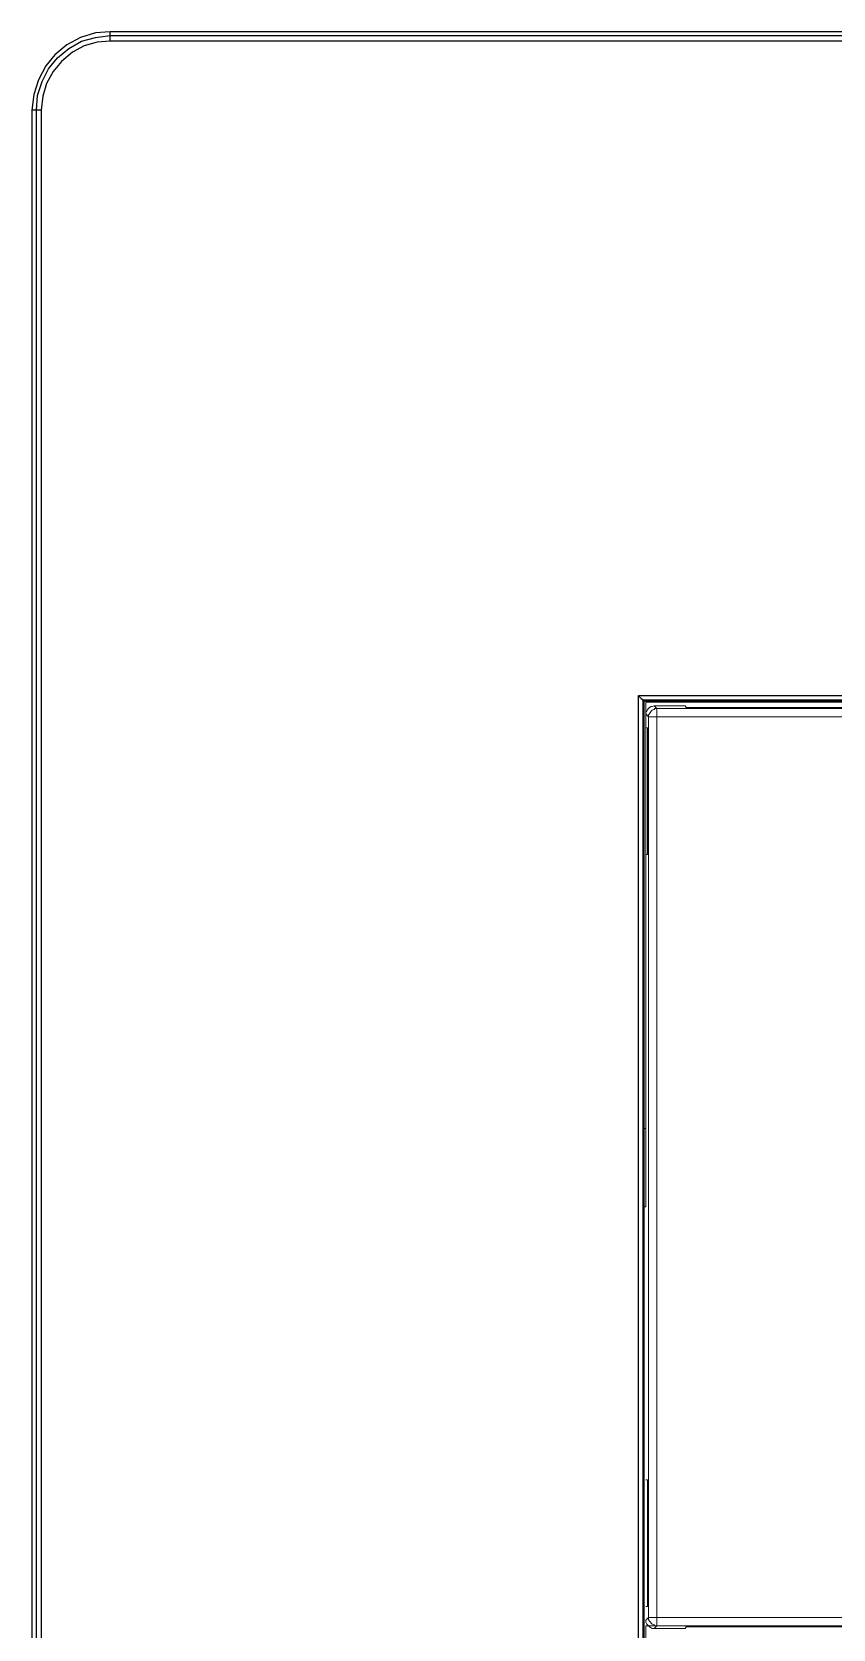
# Model space of a CAD drawing. Header units: centimetres. Extents: x -8.4 to 4.5, y -8.6 to 8.
# Drawn here: x -8.36 to -5.28, y 1.87 to 8 of the extents above; entities that cross this region are included whole.
import ezdxf

# ---------------------------------------------------------------- set-up
doc = ezdxf.new("R2010")
doc.units = ezdxf.units.CM
doc.header["$MEASUREMENT"] = 0
doc.layers.add('Layer 1', color=7, linetype='Continuous')

msp = doc.modelspace()

# ---------------------------------------------------------------- linework, layer by layer
at = {"layer": 'Layer 1', "lineweight": 25}
for points, knots in [([(-8.05745, 8.001), (-8.05745, 8.001), (-8.11389, 7.99747), (-8.11389, 7.99747), (-8.11389, 7.99747), (-8.11389, 7.99747), (-8.17034, 7.97983), (-8.17034, 7.97983), (-8.17034, 7.97983), (-8.17034, 7.97983), (-8.22325, 7.95161), (-8.22325, 7.95161), (-8.22325, 7.95161), (-8.22325, 7.95161), (-8.26912, 7.9128), (-8.26912, 7.9128), (-8.26912, 7.9128), (-8.26912, 7.9128), (-8.30439, 7.87047), (-8.30439, 7.87047), (-8.30439, 7.87047), (-8.30439, 7.87047), (-8.33262, 7.81755), (-8.33262, 7.81755), (-8.33262, 7.81755), (-8.33262, 7.81755), (-8.35025, 7.76111), (-8.35025, 7.76111), (-8.35025, 7.76111), (-8.35025, 7.76111), (-8.35731, 7.70113), (-8.35731, 7.70113)], [0, 0, 0, 0, 0.1111111, 0.1111111, 0.1111111, 0.1111111, 0.2222222, 0.2222222, 0.2222222, 0.2222222, 0.3333333, 0.3333333, 0.3333333, 0.3333333, 0.4444444, 0.4444444, 0.4444444, 0.4444444, 0.5555556, 0.5555556, 0.5555556, 0.5555556, 0.6666667, 0.6666667, 0.6666667, 0.6666667, 0.7777778, 0.7777778, 0.7777778, 0.7777778, 1, 1, 1, 1]), ([(-8.33967, 7.70113), (-8.33967, 7.70113), (-8.33614, 7.75758), (-8.33614, 7.75758), (-8.33614, 7.75758), (-8.33614, 7.75758), (-8.3185, 7.8105), (-8.3185, 7.8105), (-8.3185, 7.8105), (-8.3185, 7.8105), (-8.29381, 7.85988), (-8.29381, 7.85988), (-8.29381, 7.85988), (-8.29381, 7.85988), (-8.25853, 7.90222), (-8.25853, 7.90222), (-8.25853, 7.90222), (-8.25853, 7.90222), (-8.2162, 7.9375), (-8.2162, 7.9375), (-8.2162, 7.9375), (-8.2162, 7.9375), (-8.16681, 7.96572), (-8.16681, 7.96572), (-8.16681, 7.96572), (-8.16681, 7.96572), (-8.11389, 7.97983), (-8.11389, 7.97983), (-8.11389, 7.97983), (-8.11389, 7.97983), (-8.05745, 7.98688), (-8.05745, 7.98688)], [0, 0, 0, 0, 0.1111111, 0.1111111, 0.1111111, 0.1111111, 0.2222222, 0.2222222, 0.2222222, 0.2222222, 0.3333333, 0.3333333, 0.3333333, 0.3333333, 0.4444444, 0.4444444, 0.4444444, 0.4444444, 0.5555556, 0.5555556, 0.5555556, 0.5555556, 0.6666667, 0.6666667, 0.6666667, 0.6666667, 0.7777778, 0.7777778, 0.7777778, 0.7777778, 1, 1, 1, 1]), ([(-8.05745, 7.96572), (-8.05745, 7.96572), (-8.05745, 7.96925), (-8.05745, 7.96925), (-8.05745, 7.96925), (-8.05745, 7.96925), (-8.05745, 7.9763), (-8.05745, 7.9763), (-8.05745, 7.9763), (-8.05745, 7.9763), (-8.05745, 7.97983), (-8.05745, 7.97983), (-8.05745, 7.97983), (-8.05745, 7.97983), (-8.05745, 7.98336), (-8.05745, 7.98336), (-8.05745, 7.98336), (-8.05745, 7.98336), (-8.05745, 7.98688), (-8.05745, 7.98688)], [0, 0, 0, 0, 0.1666667, 0.1666667, 0.1666667, 0.1666667, 0.3333333, 0.3333333, 0.3333333, 0.3333333, 0.5, 0.5, 0.5, 0.5, 0.6666667, 0.6666667, 0.6666667, 0.6666667, 1, 1, 1, 1]), ([(-8.05745, 7.96572), (-8.05745, 7.96572), (-8.10684, 7.96219), (-8.10684, 7.96219), (-8.10684, 7.96219), (-8.10684, 7.96219), (-8.15623, 7.94808), (-8.15623, 7.94808), (-8.15623, 7.94808), (-8.15623, 7.94808), (-8.20209, 7.92338), (-8.20209, 7.92338), (-8.20209, 7.92338), (-8.20209, 7.92338), (-8.24442, 7.88811), (-8.24442, 7.88811), (-8.24442, 7.88811), (-8.24442, 7.88811), (-8.27617, 7.8493), (-8.27617, 7.8493), (-8.27617, 7.8493), (-8.27617, 7.8493), (-8.30087, 7.80344), (-8.30087, 7.80344), (-8.30087, 7.80344), (-8.30087, 7.80344), (-8.31498, 7.75405), (-8.31498, 7.75405), (-8.31498, 7.75405), (-8.31498, 7.75405), (-8.32203, 7.70113), (-8.32203, 7.70113)], [0, 0, 0, 0, 0.1111111, 0.1111111, 0.1111111, 0.1111111, 0.2222222, 0.2222222, 0.2222222, 0.2222222, 0.3333333, 0.3333333, 0.3333333, 0.3333333, 0.4444444, 0.4444444, 0.4444444, 0.4444444, 0.5555556, 0.5555556, 0.5555556, 0.5555556, 0.6666667, 0.6666667, 0.6666667, 0.6666667, 0.7777778, 0.7777778, 0.7777778, 0.7777778, 1, 1, 1, 1]), ([(-8.32203, 7.70113), (-8.32203, 7.70113), (-8.32556, 7.70113), (-8.32556, 7.70113), (-8.32556, 7.70113), (-8.32556, 7.70113), (-8.32909, 7.70113), (-8.32909, 7.70113), (-8.32909, 7.70113), (-8.32909, 7.70113), (-8.33262, 7.70113), (-8.33262, 7.70113), (-8.33262, 7.70113), (-8.33262, 7.70113), (-8.33614, 7.70113), (-8.33614, 7.70113), (-8.33614, 7.70113), (-8.33614, 7.70113), (-8.33967, 7.70113), (-8.33967, 7.70113)], [0, 0, 0, 0, 0.1666667, 0.1666667, 0.1666667, 0.1666667, 0.3333333, 0.3333333, 0.3333333, 0.3333333, 0.5, 0.5, 0.5, 0.5, 0.6666667, 0.6666667, 0.6666667, 0.6666667, 1, 1, 1, 1]), ([(-6.02898, 5.45394), (-6.02898, 5.45394), (-6.02545, 5.45041), (-6.02545, 5.45041), (-6.02545, 5.45041), (-6.02545, 5.45041), (-6.02192, 5.44688), (-6.02192, 5.44688), (-6.02192, 5.44688), (-6.02192, 5.44688), (-6.01839, 5.44336), (-6.01839, 5.44336), (-6.01839, 5.44336), (-6.01839, 5.44336), (-6.01487, 5.43983), (-6.01487, 5.43983), (-6.01487, 5.43983), (-6.01487, 5.43983), (-6.01134, 5.4363), (-6.01134, 5.4363)], [0, 0, 0, 0, 0.1666667, 0.1666667, 0.1666667, 0.1666667, 0.3333333, 0.3333333, 0.3333333, 0.3333333, 0.5, 0.5, 0.5, 0.5, 0.6666667, 0.6666667, 0.6666667, 0.6666667, 1, 1, 1, 1])]:
    msp.add_open_spline(points, degree=3, knots=knots, dxfattribs=at)
for points in [[(-0.13759, 8.001), (-0.13759, 8.001), (-8.05745, 8.001), (-8.05745, 8.001)], [(-8.05745, 7.98688), (-8.05745, 7.98688), (-8.05745, 8.001), (-8.05745, 8.001)], [(-8.05745, 7.98688), (-8.05745, 7.98688), (-0.13759, 7.98688), (-0.13759, 7.98688)], [(-0.13759, 7.96572), (-0.13759, 7.96572), (-8.05745, 7.96572), (-8.05745, 7.96572)], [(-8.35731, 7.70113), (-8.35731, 7.70113), (-8.35731, -3.937), (-8.35731, -3.937)], [(-8.33967, 7.70113), (-8.33967, 7.70113), (-8.35731, 7.70113), (-8.35731, 7.70113)], [(-8.33967, -3.937), (-8.33967, -3.937), (-8.33967, 7.70113), (-8.33967, 7.70113)], [(-8.32203, 7.70113), (-8.32203, 7.70113), (-8.32203, -3.937), (-8.32203, -3.937)], [(-6.02898, 5.45394), (-6.02898, 5.45394), (-2.16253, 5.45394), (-2.16253, 5.45394)], [(-6.02898, -1.68981), (-6.02898, -1.68981), (-6.02898, 5.45394), (-6.02898, 5.45394)], [(-6.01134, 5.4363), (-6.01134, 5.4363), (-6.01134, -1.67217), (-6.01134, -1.67217)], [(-2.1837, 5.4363), (-2.1837, 5.4363), (-6.01134, 5.4363), (-6.01134, 5.4363)], [(-6.00781, 5.43277), (-6.00781, 5.43277), (-6.01134, 5.4363), (-6.01134, 5.4363)], [(-6.00781, 5.43277), (-6.00781, 5.43277), (-6.00781, -1.66864), (-6.00781, -1.66864)], [(-2.18723, 5.43277), (-2.18723, 5.43277), (-6.00781, 5.43277), (-6.00781, 5.43277)]]:
    msp.add_open_spline(points, degree=3, dxfattribs=at)
at = {"layer": 'Layer 1', "color": 250, "lineweight": 20}
for points in [[(-4.24038, 5.42924), (-4.24038, 5.42924), (-6.00074, 5.42924), (-6.00074, 5.42924)], [(-6.00074, 5.42924), (-6.00074, 5.42924), (-6.00074, 3.79235), (-6.00074, 3.79235)], [(-5.96899, 5.41513), (-5.96899, 5.41513), (-5.95841, 5.40455), (-5.95841, 5.40455)], [(-5.84905, 5.41513), (-5.84905, 5.41513), (-5.96899, 5.41513), (-5.96899, 5.41513)], [(-5.95841, 5.40455), (-5.95841, 5.40455), (-2.21896, 5.40455), (-2.21896, 5.40455)], [(-5.84552, 5.40808), (-5.84552, 5.40808), (-5.84905, 5.41513), (-5.84905, 5.41513)], [(-5.84552, 5.40808), (-5.84552, 5.40808), (-2.33538, 5.40808), (-2.33538, 5.40808)], [(-5.99016, 5.3728), (-5.99016, 5.3728), (-6.00074, 5.38338), (-6.00074, 5.38338)], [(-5.99016, 1.91558), (-5.99016, 1.91558), (-5.99016, 5.3728), (-5.99016, 5.3728)], [(-5.95841, 5.3728), (-5.95841, 5.3728), (-5.95841, 1.91558), (-5.95841, 1.91558)], [(-2.21896, 5.3728), (-2.21896, 5.3728), (-5.95841, 5.3728), (-5.95841, 5.3728)], [(-6.00074, 5.33047), (-6.00074, 5.33047), (-5.99368, 5.33047), (-5.99368, 5.33047)], [(-5.99368, 5.33047), (-5.99368, 5.33047), (-5.99368, 4.84363), (-5.99368, 4.84363)], [(-5.99368, 4.84363), (-5.99368, 4.84363), (-6.00074, 4.84363), (-6.00074, 4.84363)], [(-6.00074, 3.79235), (-6.00074, 3.79235), (-6.00781, 3.79235), (-6.00781, 3.79235)], [(-6.00074, 3.79235), (-6.00074, 3.79235), (-6.00074, 3.49249), (-6.00074, 3.49249)], [(-6.00074, 3.49249), (-6.00074, 3.49249), (-6.00781, 3.49249), (-6.00781, 3.49249)], [(-6.00074, 2.44474), (-6.00074, 2.44474), (-5.99368, 2.44474), (-5.99368, 2.44474)], [(-5.99368, 2.44474), (-5.99368, 2.44474), (-5.99368, 1.95791), (-5.99368, 1.95791)], [(-5.99368, 1.95791), (-5.99368, 1.95791), (-6.00074, 1.95791), (-6.00074, 1.95791)], [(-6.00074, 1.90499), (-6.00074, 1.90499), (-5.99016, 1.91558), (-5.99016, 1.91558)], [(-5.95841, 1.91558), (-5.95841, 1.91558), (-2.21896, 1.91558), (-2.21896, 1.91558)], [(-4.24038, 1.88383), (-4.24038, 1.88383), (-6.00074, 1.88383), (-6.00074, 1.88383)], [(-6.00074, 1.88383), (-6.00074, 1.88383), (-6.00074, 0.24694), (-6.00074, 0.24694)], [(-5.95841, 1.88383), (-5.95841, 1.88383), (-5.96899, 1.87324), (-5.96899, 1.87324)], [(-5.96899, 1.87324), (-5.96899, 1.87324), (-5.84905, 1.87324), (-5.84905, 1.87324)], [(-2.21896, 1.88383), (-2.21896, 1.88383), (-5.95841, 1.88383), (-5.95841, 1.88383)], [(-5.84905, 1.87324), (-5.84905, 1.87324), (-5.84552, 1.8803), (-5.84552, 1.8803)], [(-2.33538, 1.8803), (-2.33538, 1.8803), (-5.84552, 1.8803), (-5.84552, 1.8803)]]:
    msp.add_open_spline(points, degree=3, dxfattribs=at)
for points in [[(-6.00074, 5.38338), (-6.00074, 5.38338), (-6.00074, 5.39044), (-6.00074, 5.39044), (-6.00074, 5.39044), (-6.00074, 5.39044), (-5.99721, 5.39397), (-5.99721, 5.39397), (-5.99721, 5.39397), (-5.99721, 5.39397), (-5.99368, 5.40102), (-5.99368, 5.40102), (-5.99368, 5.40102), (-5.99368, 5.40102), (-5.99016, 5.40455), (-5.99016, 5.40455), (-5.99016, 5.40455), (-5.99016, 5.40455), (-5.98663, 5.40808), (-5.98663, 5.40808), (-5.98663, 5.40808), (-5.98663, 5.40808), (-5.97957, 5.4116), (-5.97957, 5.4116), (-5.97957, 5.4116), (-5.97957, 5.4116), (-5.97605, 5.4116), (-5.97605, 5.4116), (-5.97605, 5.4116), (-5.97605, 5.4116), (-5.96899, 5.41513), (-5.96899, 5.41513)], [(-5.95841, 5.40455), (-5.95841, 5.40455), (-5.96546, 5.40455), (-5.96546, 5.40455), (-5.96546, 5.40455), (-5.96546, 5.40455), (-5.96899, 5.40102), (-5.96899, 5.40102), (-5.96899, 5.40102), (-5.96899, 5.40102), (-5.97605, 5.39749), (-5.97605, 5.39749), (-5.97605, 5.39749), (-5.97605, 5.39749), (-5.97957, 5.39397), (-5.97957, 5.39397), (-5.97957, 5.39397), (-5.97957, 5.39397), (-5.9831, 5.39044), (-5.9831, 5.39044), (-5.9831, 5.39044), (-5.9831, 5.39044), (-5.98663, 5.38338), (-5.98663, 5.38338), (-5.98663, 5.38338), (-5.98663, 5.38338), (-5.99016, 5.37985), (-5.99016, 5.37985), (-5.99016, 5.37985), (-5.99016, 5.37985), (-5.99016, 5.3728), (-5.99016, 5.3728)], [(-5.95841, 5.40455), (-5.95841, 5.40455), (-5.95841, 5.40455), (-5.95841, 5.40455), (-5.95841, 5.40455), (-5.95841, 5.40455), (-5.95841, 5.40102), (-5.95841, 5.40102), (-5.95841, 5.40102), (-5.95841, 5.40102), (-5.95841, 5.39749), (-5.95841, 5.39749), (-5.95841, 5.39749), (-5.95841, 5.39749), (-5.95841, 5.39397), (-5.95841, 5.39397), (-5.95841, 5.39397), (-5.95841, 5.39397), (-5.95841, 5.39044), (-5.95841, 5.39044), (-5.95841, 5.39044), (-5.95841, 5.39044), (-5.95841, 5.38338), (-5.95841, 5.38338), (-5.95841, 5.38338), (-5.95841, 5.38338), (-5.95841, 5.37985), (-5.95841, 5.37985), (-5.95841, 5.37985), (-5.95841, 5.37985), (-5.95841, 5.3728), (-5.95841, 5.3728)], [(-5.99016, 5.3728), (-5.99016, 5.3728), (-5.99016, 5.3728), (-5.99016, 5.3728), (-5.99016, 5.3728), (-5.99016, 5.3728), (-5.98663, 5.3728), (-5.98663, 5.3728), (-5.98663, 5.3728), (-5.98663, 5.3728), (-5.9831, 5.3728), (-5.9831, 5.3728), (-5.9831, 5.3728), (-5.9831, 5.3728), (-5.97957, 5.3728), (-5.97957, 5.3728), (-5.97957, 5.3728), (-5.97957, 5.3728), (-5.97605, 5.3728), (-5.97605, 5.3728), (-5.97605, 5.3728), (-5.97605, 5.3728), (-5.96899, 5.3728), (-5.96899, 5.3728), (-5.96899, 5.3728), (-5.96899, 5.3728), (-5.96546, 5.3728), (-5.96546, 5.3728), (-5.96546, 5.3728), (-5.96546, 5.3728), (-5.95841, 5.3728), (-5.95841, 5.3728)], [(-5.96899, 1.87324), (-5.96899, 1.87324), (-5.97605, 1.87324), (-5.97605, 1.87324), (-5.97605, 1.87324), (-5.97605, 1.87324), (-5.97957, 1.87677), (-5.97957, 1.87677), (-5.97957, 1.87677), (-5.97957, 1.87677), (-5.98663, 1.8803), (-5.98663, 1.8803), (-5.98663, 1.8803), (-5.98663, 1.8803), (-5.99016, 1.88383), (-5.99016, 1.88383), (-5.99016, 1.88383), (-5.99016, 1.88383), (-5.99368, 1.88735), (-5.99368, 1.88735), (-5.99368, 1.88735), (-5.99368, 1.88735), (-5.99721, 1.89088), (-5.99721, 1.89088), (-5.99721, 1.89088), (-5.99721, 1.89088), (-6.00074, 1.89794), (-6.00074, 1.89794), (-6.00074, 1.89794), (-6.00074, 1.89794), (-6.00074, 1.90499), (-6.00074, 1.90499)], [(-5.99016, 1.91558), (-5.99016, 1.91558), (-5.99016, 1.91558), (-5.99016, 1.91558), (-5.99016, 1.91558), (-5.99016, 1.91558), (-5.98663, 1.91558), (-5.98663, 1.91558), (-5.98663, 1.91558), (-5.98663, 1.91558), (-5.9831, 1.91558), (-5.9831, 1.91558), (-5.9831, 1.91558), (-5.9831, 1.91558), (-5.97957, 1.91558), (-5.97957, 1.91558), (-5.97957, 1.91558), (-5.97957, 1.91558), (-5.97605, 1.91558), (-5.97605, 1.91558), (-5.97605, 1.91558), (-5.97605, 1.91558), (-5.96899, 1.91558), (-5.96899, 1.91558), (-5.96899, 1.91558), (-5.96899, 1.91558), (-5.96546, 1.91558), (-5.96546, 1.91558), (-5.96546, 1.91558), (-5.96546, 1.91558), (-5.95841, 1.91558), (-5.95841, 1.91558)], [(-5.99016, 1.91558), (-5.99016, 1.91558), (-5.99016, 1.90852), (-5.99016, 1.90852), (-5.99016, 1.90852), (-5.99016, 1.90852), (-5.98663, 1.90147), (-5.98663, 1.90147), (-5.98663, 1.90147), (-5.98663, 1.90147), (-5.9831, 1.89794), (-5.9831, 1.89794), (-5.9831, 1.89794), (-5.9831, 1.89794), (-5.97957, 1.89441), (-5.97957, 1.89441), (-5.97957, 1.89441), (-5.97957, 1.89441), (-5.97605, 1.89088), (-5.97605, 1.89088), (-5.97605, 1.89088), (-5.97605, 1.89088), (-5.96899, 1.88735), (-5.96899, 1.88735), (-5.96899, 1.88735), (-5.96899, 1.88735), (-5.96546, 1.88383), (-5.96546, 1.88383), (-5.96546, 1.88383), (-5.96546, 1.88383), (-5.95841, 1.88383), (-5.95841, 1.88383)], [(-5.95841, 1.88383), (-5.95841, 1.88383), (-5.95841, 1.88383), (-5.95841, 1.88383), (-5.95841, 1.88383), (-5.95841, 1.88383), (-5.95841, 1.88735), (-5.95841, 1.88735), (-5.95841, 1.88735), (-5.95841, 1.88735), (-5.95841, 1.89088), (-5.95841, 1.89088), (-5.95841, 1.89088), (-5.95841, 1.89088), (-5.95841, 1.89441), (-5.95841, 1.89441), (-5.95841, 1.89441), (-5.95841, 1.89441), (-5.95841, 1.89794), (-5.95841, 1.89794), (-5.95841, 1.89794), (-5.95841, 1.89794), (-5.95841, 1.90147), (-5.95841, 1.90147), (-5.95841, 1.90147), (-5.95841, 1.90147), (-5.95841, 1.90852), (-5.95841, 1.90852), (-5.95841, 1.90852), (-5.95841, 1.90852), (-5.95841, 1.91558), (-5.95841, 1.91558)]]:
    msp.add_open_spline(points, degree=3, knots=[0, 0, 0, 0, 0.1111111, 0.1111111, 0.1111111, 0.1111111, 0.2222222, 0.2222222, 0.2222222, 0.2222222, 0.3333333, 0.3333333, 0.3333333, 0.3333333, 0.4444444, 0.4444444, 0.4444444, 0.4444444, 0.5555556, 0.5555556, 0.5555556, 0.5555556, 0.6666667, 0.6666667, 0.6666667, 0.6666667, 0.7777778, 0.7777778, 0.7777778, 0.7777778, 1, 1, 1, 1], dxfattribs=at)

doc.saveas('drawing.dxf')
